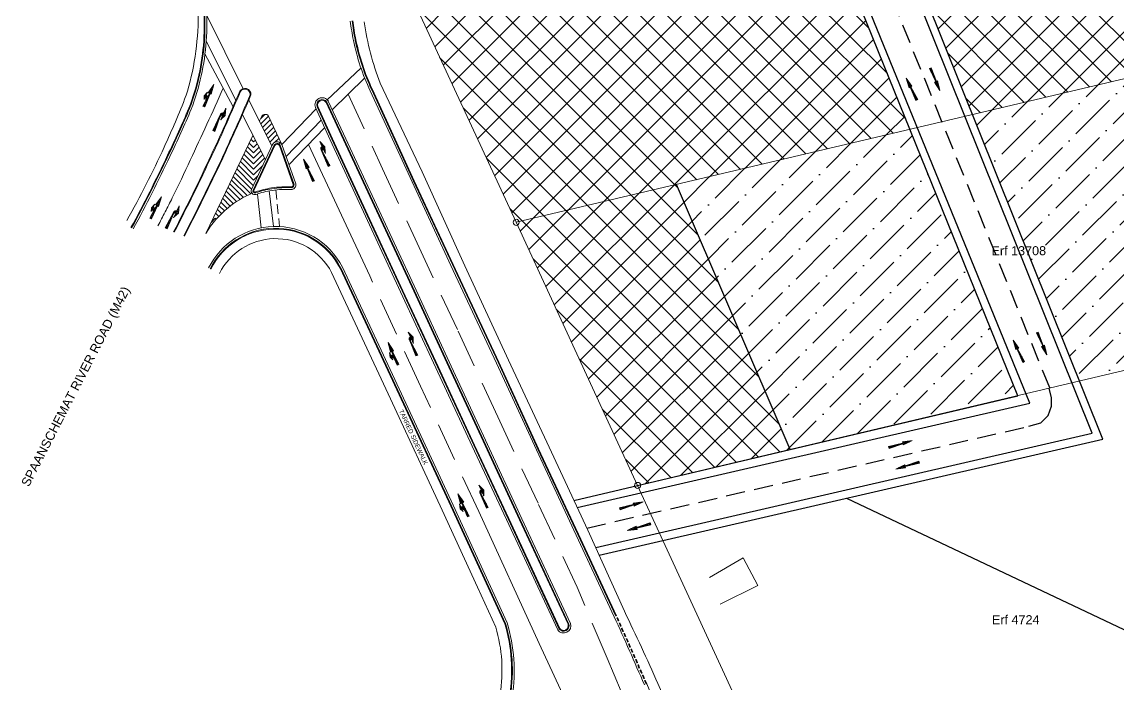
# Model space of a CAD drawing. Header units: metres. Extents: x -178 to 195, y -282 to 282.
# Drawn here: x -178.2 to 4.2, y -143.7 to -33.6 of the extents above; entities that cross this region are included whole.
import ezdxf
from ezdxf.enums import TextEntityAlignment as Align

# ---------------------------------------------------------------- set-up
doc = ezdxf.new("R2010")
doc.units = ezdxf.units.M
doc.linetypes.add('DASHED2', pattern=[9.525, 6.35, -3.175])
doc.linetypes.add('HIDDEN2', pattern=[4.7625, 3.175, -1.5875])
doc.layers.add('CADASTRAL', color=7, linetype='Continuous')
for name, color, linetype, lineweight in [('my_cadastral', 14, 'Continuous', 0), ('my_movement_network', 250, 'Continuous', 0), ('ROAD_PAINT', 12, 'Continuous', 0), ('ROADS', 5, 'Continuous', 0)]:
    doc.layers.add(name, color=color, linetype=linetype, lineweight=lineweight)
doc.styles.add('Arial', font='arial.ttf', dxfattribs={"height": 1.68})

msp = doc.modelspace()

# ---------------------------------------------------------------- hatches: boundary and pattern name
at = {"layer": 'my_cadastral', "linetype": 'HIDDEN2', "lineweight": -3}
h = msp.add_hatch(dxfattribs=at)
h.set_pattern_fill('ANSI37', color=0)
h.paths.add_polyline_path([(-44.67, -16.27), (-111.42, -32.45, -0.357638), (-111.7, -33.02), (-96.18, -66.44, -0.474946), (-95.48, -66.78), (-30.43, -51.42)])
h.paths.add_polyline_path([(96.31, 17.49, -0.226412), (96.04, 17.83), (-34.17, -13.72), (-20.02, -48.96), (75.03, -26.52, -0.628721), (75.73, -25.95)])
h.paths.add_polyline_path([(-69.29, -60.59), (-95.48, -66.78, -0.356504), (-95.76, -67.35), (-75.96, -110.2, -0.474443), (-75.26, -110.54), (-50.37, -104.67)])
h.paths.add_polyline_path([(-21.11, -32.81), (-11.25, -32.81), (-11.25, -30.49), (-21.11, -30.49)], flags=24)
h = msp.add_hatch(dxfattribs=at)
h.set_pattern_fill('ANSI36', color=0)
h.paths.add_polyline_path([(-30.43, -51.42), (-69.29, -60.59), (-50.37, -104.67), (-12.48, -95.73)])
h.paths.add_polyline_path([(75.3, -26.86, -0.227932), (75.03, -26.52), (-20.02, -48.96), (-2.2, -93.3), (49.12, -81.2, -0.628681), (49.82, -80.63)])
h.paths.add_polyline_path([(-17.24, -72.78), (-7.38, -72.78), (-7.38, -70.45), (-17.24, -70.45)], flags=25)
at = {"layer": 'ROAD_PAINT', "linetype": 'Continuous', "lineweight": 0}
h = msp.add_hatch(dxfattribs=at)
h.set_pattern_fill('LT124 RAILW', color=2, scale=0.5, style=0)
h.set_pattern_definition([(45, (0, 0), (1e-16, 0.9071424), [8.98026, -8.98026]), (135, (0, 0), (-1e-16, -0.9071424), [8.98026, -8.98026])])
edge = h.paths.add_edge_path(flags=0)
edge.add_line((-138.72, -50.03), (-136.66, -54.24))
edge.add_line((-136.66, -54.24), (-136.51, -53.93))
edge.add_arc((-135.75, -54.36), 0.875, 78.9467, 150.2962, ccw=False)
edge.add_arc((-135.75, -54.36), 0.875, 30.3163, 78.9467, ccw=False)
edge.add_line((-135, -53.92), (-137.24, -49.1))
edge.add_arc((-137.72, -49.64), 0.719, 48.2432, 143.5543)
edge.add_line((-138.3, -49.21), (-138.72, -50.03))
at = {"layer": 'ROAD_PAINT', "linetype": 'Continuous', "lineweight": 0, "ltscale": 0.1}
h = msp.add_hatch(dxfattribs=at)
h.set_pattern_fill('LT124 RAILW', color=2, scale=0.5, style=0)
h.set_pattern_definition([(45, (0, 0), (1e-16, 0.9071424), [8.98026, -8.98026]), (135, (0, 0), (-1e-16, -0.9071424), [8.98026, -8.98026])])
edge = h.paths.add_edge_path(flags=0)
edge.add_line((-147.61, -68.73), (-139.78, -52.44))
edge.add_line((-139.78, -52.44), (-137.71, -56.47))
edge.add_line((-137.71, -56.47), (-140.04, -61.43))
edge.add_arc((-139.45, -61.65), 0.635, 159.4481, 220.5164)
edge.add_arc((-133.59, -77.11), 16.33, 112.8242, 129.2858)
edge.add_arc((-133.59, -77.11), 16.33, 129.2858, 149.1213)

# ---------------------------------------------------------------- linework, layer by layer
at = {"layer": 'CADASTRAL', "color": 1, "linetype": 'Continuous', "lineweight": 0}
for p, q in [((75.51, -26.4), (-95.97, -66.89)), ((-95.97, -66.89), (-111.91, -32.56)), ((-75.75, -110.65), (-95.97, -66.89)), ((-75.75, -110.65), (49.6, -81.08)), ((-50.17, -166.19), (-75.75, -110.65))]:
    msp.add_line(p, q, dxfattribs=at)
for centre in [(-95.97, -66.89), (-75.75, -110.65)]:
    msp.add_circle(centre, 0.5, dxfattribs=at)
at = {"layer": 'my_cadastral', "color": 1, "lineweight": -3}
msp.add_line((-50.37, -104.67), (-69.29, -60.59), dxfattribs=at)
at = {"layer": 'my_cadastral', "color": 30, "lineweight": -3, "true_color": 0xf8991e}
msp.add_line((-40.98, -112.76), (20.72, -142.01), dxfattribs=at)
at = {"layer": 'my_movement_network', "color": 7, "lineweight": -3, "true_color": 0xffffff}
for p, q in [((-0.1, -101.98), (-49.5, 20.99)), ((1.67, -102.94), (-47.97, 20.63)), ((-12.48, -95.73), (-58.87, 18.8)), ((-10.49, -96.98), (-57.9, 19.21)), ((-86.35, -113.15), (-12.48, -95.73)), ((-85.81, -114.32), (-10.49, -96.98)), ((-82.73, -121), (-0.1, -101.98)), ((-82.17, -122.24), (1.67, -102.94))]:
    msp.add_line(p, q, dxfattribs=at)
at = {"layer": 'my_movement_network', "color": 7, "linetype": 'HIDDEN2', "lineweight": -3, "true_color": 0xffffff}
for p, q in [((-7.16, -94.42), (-52.91, 18.52)), ((-84.2, -117.75), (-10.65, -100.82))]:
    msp.add_line(p, q, dxfattribs=at)
at = {"layer": 'my_movement_network', "color": 0, "linetype": 'HIDDEN2', "lineweight": -3}
for p, q in [((-6.88, -96.08), (-7.26, -94.5)), ((-6.88, -97.48), (-6.88, -96.08)), ((-7.42, -99.01), (-6.88, -97.48)), ((-10.65, -100.82), (-8.64, -100.23)), ((-8.64, -100.23), (-7.42, -99.01))]:
    msp.add_line(p, q, dxfattribs=at)
at = {"layer": 'ROAD_PAINT', "color": 7, "linetype": 'Continuous', "lineweight": 0}
for p, q in [((-141.42, -44.66), (-147.51, -32.38)), ((-147.57, -36.76), (-142.61, -46.54)), ((-143.09, -47.65), (-147.77, -38.86)), ((-127.42, -46.51), (-121.82, -41.22)), ((-26.89, -41.19), (-27.19, -41.32)), ((-27.19, -41.32), (-26.14, -43.49)), ((-27.08, -41.27), (-27.14, -41.43)), ((-26.93, -41.21), (-27.07, -41.56)), ((-26.85, -41.3), (-27.01, -41.7)), ((-26.79, -41.45), (-26.94, -41.83)), ((-26.89, -41.19), (-26.03, -43.45)), ((-26.73, -41.6), (-26.88, -41.96)), ((-26.68, -41.75), (-26.81, -42.1)), ((-26.62, -41.9), (-26.75, -42.23)), ((-126.58, -48.17), (-121.19, -42.88)), ((-31.05, -42.89), (-30.58, -44.49)), ((-31.05, -42.89), (-30.09, -44.25)), ((-31.02, -42.96), (-31.01, -42.94)), ((-30.97, -43.15), (-30.94, -43.05)), ((-30.92, -43.33), (-30.86, -43.15)), ((-30.87, -43.51), (-30.78, -43.26)), ((-30.81, -43.69), (-30.7, -43.37)), ((-30.76, -43.87), (-30.63, -43.48)), ((-30.71, -44.05), (-30.55, -43.59)), ((-30.65, -44.23), (-30.47, -43.7)), ((-26.56, -42.06), (-26.68, -42.36)), ((-26.5, -42.21), (-26.62, -42.5)), ((-26.45, -42.36), (-26.55, -42.63)), ((-26.39, -42.51), (-26.49, -42.76)), ((-26.33, -42.66), (-26.42, -42.9)), ((-26.27, -42.81), (-26.36, -43.03)), ((-26.14, -43.49), (-26.34, -43.58)), ((-25.43, -44.98), (-26.34, -43.58)), ((-26.22, -42.97), (-26.29, -43.16)), ((-26.2, -43.52), (-26.27, -43.68)), ((-26.16, -43.12), (-26.23, -43.3)), ((-26.04, -43.42), (-26.19, -43.8)), ((-26.1, -43.27), (-26.16, -43.43)), ((-25.92, -43.4), (-26.12, -43.91)), ((-25.81, -43.44), (-26.05, -44.02)), ((-25.83, -43.36), (-26.03, -43.45)), ((-25.77, -43.62), (-25.97, -44.14)), ((-25.43, -44.98), (-25.83, -43.36)), ((-30.6, -44.41), (-30.39, -43.81)), ((-30.58, -44.49), (-30.38, -44.39)), ((-30.5, -44.45), (-30.32, -43.92)), ((-29.43, -46.61), (-30.38, -44.39)), ((-30.37, -44.42), (-30.24, -44.03)), ((-30.31, -44.57), (-30.25, -44.4)), ((-30.28, -44.34), (-30.09, -44.25)), ((-29.14, -46.47), (-30.28, -44.34)), ((-30.24, -44.71), (-30.18, -44.53)), ((-30.22, -44.31), (-30.16, -44.14)), ((-30.18, -44.86), (-30.11, -44.66)), ((-30.12, -45.01), (-30.04, -44.79)), ((-30.05, -45.16), (-29.97, -44.93)), ((-29.99, -45.31), (-29.9, -45.06)), ((-29.92, -45.46), (-29.83, -45.19)), ((-29.86, -45.61), (-29.76, -45.32)), ((-29.8, -45.76), (-29.69, -45.45)), ((-29.73, -45.91), (-29.62, -45.58)), ((-25.72, -43.8), (-25.9, -44.25)), ((-25.68, -43.99), (-25.83, -44.36)), ((-25.63, -44.17), (-25.76, -44.48)), ((-25.59, -44.35), (-25.68, -44.59)), ((-25.54, -44.53), (-25.61, -44.7)), ((-25.5, -44.72), (-25.54, -44.82)), ((-25.45, -44.9), (-25.46, -44.93)), ((-140.46, -46.51), (-136.66, -54.24)), ((-29.67, -46.06), (-29.55, -45.71)), ((-29.61, -46.21), (-29.48, -45.84)), ((-29.54, -46.36), (-29.41, -45.97)), ((-29.48, -46.51), (-29.34, -46.1)), ((-29.43, -46.61), (-29.14, -46.47)), ((-29.39, -46.59), (-29.27, -46.23)), ((-29.25, -46.52), (-29.2, -46.36)), ((-141.54, -49.01), (-137.71, -56.47)), ((-138.72, -50.03), (-138.3, -49.21)), ((-137.24, -49.1), (-135, -53.92)), ((-129.28, -48.01), (-135, -53.92)), ((-134.27, -55.96), (-128.43, -49.92)), ((-147.61, -68.73), (-139.78, -52.44)), ((-133.79, -57.31), (-127.86, -51.18)), ((-120.35, -75.79), (-130.52, -53.93)), ((-137.07, -61.67), (-136.39, -67.58)), ((-155, -62.65), (-155.99, -63.99)), ((-155.95, -64), (-155.37, -63.81)), ((-155.9, -63.87), (-155.33, -63.68)), ((-155.79, -63.72), (-155.29, -63.55)), ((-155.68, -63.57), (-155.25, -63.43)), ((-155.57, -63.42), (-155.21, -63.3)), ((-155, -62.65), (-155.5, -64.23)), ((-155.46, -63.27), (-155.17, -63.17)), ((-155.35, -63.11), (-155.13, -63.04)), ((-155.24, -62.96), (-155.09, -62.91)), ((-155.12, -62.81), (-155.05, -62.79)), ((-155.01, -62.66), (-155.01, -62.66)), ((-138.44, -67.82), (-139.05, -62.19)), ((-156.97, -66.18), (-156.44, -65.23)), ((-156.69, -64.46), (-156.73, -65.09)), ((-156.73, -65.09), (-156.53, -64.7)), ((-156.73, -65.06), (-156.71, -65.05)), ((-156.73, -65.75), (-156.37, -65.63)), ((-156.72, -64.94), (-156.64, -64.92)), ((-156.71, -64.71), (-156.18, -64.54)), ((-156.71, -64.83), (-156.57, -64.78)), ((-156.7, -64.59), (-156.27, -64.45)), ((-156.12, -63.89), (-156.69, -64.46)), ((-156.69, -64.47), (-156.36, -64.37)), ((-156.68, -66.32), (-155.69, -64.13)), ((-156.65, -65.61), (-156.31, -65.5)), ((-156.57, -65.47), (-156.25, -65.36)), ((-156.54, -64.31), (-156.29, -64.23)), ((-156.47, -64.8), (-156.53, -64.7)), ((-156.5, -64.75), (-156.12, -64.63)), ((-156.49, -65.33), (-156.19, -65.23)), ((-156.44, -64.9), (-156.47, -64.8)), ((-156.45, -64.85), (-155.94, -64.69)), ((-156.42, -65.01), (-156.44, -64.9)), ((-156.44, -65.23), (-156.42, -65.12)), ((-156.43, -65.19), (-156.13, -65.09)), ((-156.42, -64.96), (-156, -64.82)), ((-156.42, -65.12), (-156.42, -65.01)), ((-156.41, -65.07), (-156.07, -64.96)), ((-156.37, -64.38), (-156.12, -63.89)), ((-156.37, -64.14), (-156.22, -64.09)), ((-156.29, -64.43), (-156.37, -64.38)), ((-156.22, -64.5), (-156.29, -64.43)), ((-156.16, -64.57), (-156.22, -64.5)), ((-156.2, -63.97), (-156.15, -63.95)), ((-156.11, -64.66), (-156.16, -64.57)), ((-156.11, -64.66), (-155.79, -64.08)), ((-156.1, -64.62), (-155.88, -64.55)), ((-156.02, -64.48), (-155.82, -64.42)), ((-155.79, -64.08), (-155.99, -63.99)), ((-155.94, -64.34), (-155.76, -64.28)), ((-155.86, -64.2), (-155.7, -64.15)), ((-155.82, -64.07), (-155.41, -63.94)), ((-155.5, -64.23), (-155.69, -64.13)), ((-155.68, -64.14), (-155.45, -64.07)), ((-155.54, -64.21), (-155.49, -64.19)), ((-154.39, -67.81), (-152.96, -65.16)), ((-154.07, -67.96), (-153.02, -65.48)), ((-153.23, -65.65), (-153.06, -65.6)), ((-153.14, -65.5), (-153, -65.45)), ((-153.06, -65.35), (-152.15, -65.03)), ((-153, -65.45), (-153.02, -65.49)), ((-152.96, -65.4), (-153, -65.45)), ((-152.98, -65.2), (-152.13, -64.9)), ((-152.92, -65.1), (-152.96, -65.16)), ((-152.96, -66.04), (-152.62, -65.34)), ((-152.92, -65.37), (-152.96, -65.4)), ((-152.19, -65.38), (-152.96, -66.04)), ((-152.87, -65.05), (-152.92, -65.1)), ((-152.88, -65.34), (-152.92, -65.37)), ((-152.83, -65.32), (-152.88, -65.34)), ((-152.81, -65.01), (-152.87, -65.05)), ((-152.83, -65.02), (-152.65, -64.96)), ((-152.77, -65.31), (-152.83, -65.32)), ((-152.82, -65.76), (-152.49, -65.64)), ((-152.74, -64.98), (-152.81, -65.01)), ((-152.72, -65.31), (-152.77, -65.31)), ((-152.75, -65.61), (-152.24, -65.43)), ((-152.67, -64.96), (-152.74, -64.98)), ((-152.67, -65.32), (-152.72, -65.31)), ((-152.68, -65.46), (-152.17, -65.29)), ((-152.59, -64.96), (-152.67, -64.96)), ((-152.62, -65.34), (-152.67, -65.32)), ((-152.65, -65.33), (-152.16, -65.16)), ((-152.52, -64.97), (-152.59, -64.96)), ((-152.45, -65), (-152.52, -64.97)), ((-152.45, -65), (-152.05, -64.16)), ((-152.39, -64.87), (-152.12, -64.77)), ((-152.32, -64.72), (-152.1, -64.64)), ((-152.25, -64.57), (-152.09, -64.52)), ((-152.19, -65.38), (-152.05, -64.16)), ((-152.18, -64.42), (-152.07, -64.39)), ((-152.1, -64.27), (-152.06, -64.26)), ((-156.97, -66.17), (-156.55, -66.03)), ((-156.97, -66.18), (-156.68, -66.32)), ((-156.89, -66.03), (-156.49, -65.9)), ((-156.84, -66.24), (-156.61, -66.17)), ((-156.81, -65.89), (-156.43, -65.77)), ((-156.7, -66.31), (-156.67, -66.3)), ((-154.29, -67.63), (-153.87, -67.48)), ((-154.21, -67.48), (-153.81, -67.34)), ((-154.13, -67.32), (-153.75, -67.19)), ((-154.05, -67.17), (-153.68, -67.05)), ((-153.96, -67.02), (-153.62, -66.9)), ((-153.88, -66.87), (-153.56, -66.76)), ((-153.8, -66.72), (-153.5, -66.61)), ((-153.72, -66.56), (-153.44, -66.47)), ((-153.64, -66.41), (-153.37, -66.32)), ((-153.55, -66.26), (-153.31, -66.18)), ((-153.47, -66.11), (-153.25, -66.03)), ((-153.39, -65.96), (-153.19, -65.89)), ((-153.31, -65.8), (-153.13, -65.74)), ((-152.89, -65.91), (-152.73, -65.85)), ((-154.39, -67.81), (-154.07, -67.96)), ((-154.37, -67.78), (-153.93, -67.62)), ((-154.27, -67.87), (-153.99, -67.77)), ((-154.12, -67.94), (-154.05, -67.91)), ((-113.12, -86.01), (-113.94, -85.16)), ((-113.57, -85.97), (-113.94, -85.16)), ((-113.89, -85.27), (-113.88, -85.23)), ((-113.83, -85.42), (-113.79, -85.32)), ((-113.76, -85.56), (-113.7, -85.41)), ((-113.74, -86.48), (-113.44, -85.67)), ((-113.69, -85.7), (-113.62, -85.5)), ((-113.63, -85.85), (-113.53, -85.59)), ((-9.09, -85.15), (-9.39, -85.28)), ((-9.39, -85.28), (-8.33, -87.44)), ((-9.27, -85.23), (-9.34, -85.38)), ((-9.13, -85.16), (-9.27, -85.52)), ((-9.05, -85.25), (-9.21, -85.65)), ((-8.99, -85.4), (-9.14, -85.78)), ((-9.09, -85.15), (-8.23, -87.4)), ((-8.93, -85.55), (-9.08, -85.92)), ((-8.87, -85.7), (-9.01, -86.05)), ((-117.29, -86.89), (-116.38, -88.27)), ((-117.29, -86.89), (-116.88, -88.49)), ((-117.29, -86.9), (-117.29, -86.9)), ((-117.24, -87.08), (-117.21, -87.01)), ((-117.2, -87.27), (-117.14, -87.12)), ((-117.15, -87.45), (-117.07, -87.23)), ((-117.1, -87.63), (-116.99, -87.34)), ((-117.05, -87.81), (-116.92, -87.46)), ((-117.01, -87.99), (-116.84, -87.57)), ((-113.78, -86.27), (-113.72, -86.1)), ((-113.76, -86.17), (-113.78, -86.24)), ((-113.78, -86.24), (-113.78, -86.31)), ((-113.78, -86.31), (-113.77, -86.38)), ((-113.77, -86.38), (-113.75, -86.45)), ((-113.72, -86.11), (-113.76, -86.17)), ((-112.65, -89.12), (-113.75, -86.45)), ((-113.68, -86.05), (-113.72, -86.11)), ((-113.68, -86.64), (-113.36, -85.76)), ((-113.63, -86.01), (-113.68, -86.05)), ((-113.57, -85.97), (-113.63, -86.01)), ((-113.61, -86.79), (-113.56, -86.65)), ((-113.57, -86.5), (-113.58, -86.55)), ((-113.58, -86.55), (-113.57, -86.6)), ((-113.55, -86.45), (-113.57, -86.5)), ((-113.57, -86.6), (-113.56, -86.65)), ((-113.56, -86.65), (-113.54, -86.69)), ((-113.53, -86.4), (-113.55, -86.45)), ((-112.35, -88.98), (-113.55, -86.68)), ((-113.55, -86.94), (-113.49, -86.79)), ((-113.49, -86.36), (-113.53, -86.4)), ((-113.46, -86.33), (-113.49, -86.36)), ((-113.49, -87.1), (-113.42, -86.92)), ((-113.41, -86.3), (-113.46, -86.33)), ((-113.44, -86.32), (-113.27, -85.85)), ((-113.42, -87.25), (-113.35, -87.06)), ((-113.1, -86.98), (-113.41, -86.3)), ((-113.36, -86.42), (-113.18, -85.94)), ((-113.36, -87.4), (-113.28, -87.19)), ((-113.3, -87.56), (-113.21, -87.33)), ((-113.29, -86.56), (-113.12, -86.08)), ((-113.23, -87.71), (-113.14, -87.46)), ((-113.22, -86.7), (-113.11, -86.39)), ((-113.16, -86.85), (-113.1, -86.69)), ((-113.12, -86.01), (-113.1, -86.98)), ((-13.26, -86.48), (-12.79, -88.07)), ((-13.26, -86.48), (-12.3, -87.84)), ((-13.24, -86.55), (-13.23, -86.52)), ((-13.18, -86.73), (-13.15, -86.63)), ((-13.13, -86.91), (-13.07, -86.74)), ((-13.08, -87.09), (-12.99, -86.85)), ((-13.03, -87.27), (-12.92, -86.96)), ((-12.97, -87.46), (-12.84, -87.07)), ((-12.92, -87.64), (-12.76, -87.18)), ((-12.87, -87.82), (-12.68, -87.29)), ((-12.81, -88), (-12.61, -87.4)), ((-12.71, -88.03), (-12.53, -87.51)), ((-8.82, -85.86), (-8.95, -86.18)), ((-8.76, -86.01), (-8.88, -86.32)), ((-8.7, -86.16), (-8.82, -86.45)), ((-8.64, -86.31), (-8.75, -86.58)), ((-8.59, -86.46), (-8.69, -86.72)), ((-8.53, -86.62), (-8.62, -86.85)), ((-8.47, -86.77), (-8.56, -86.98)), ((-8.33, -87.44), (-8.53, -87.53)), ((-7.63, -88.93), (-8.53, -87.53)), ((-8.41, -86.92), (-8.49, -87.12)), ((-8.4, -87.47), (-8.46, -87.64)), ((-8.36, -87.07), (-8.43, -87.25)), ((-8.24, -87.37), (-8.39, -87.75)), ((-8.3, -87.22), (-8.36, -87.38)), ((-8.11, -87.35), (-8.32, -87.86)), ((-8.01, -87.39), (-8.25, -87.98)), ((-8.03, -87.31), (-8.23, -87.4)), ((-7.97, -87.57), (-8.17, -88.09)), ((-7.63, -88.93), (-8.03, -87.31)), ((-117.04, -88.54), (-116.95, -89.34)), ((-116.81, -89.04), (-117.04, -88.54)), ((-117.02, -88.65), (-117.01, -88.6)), ((-117, -88.89), (-116.95, -88.74)), ((-116.98, -89.13), (-116.88, -88.88)), ((-116.96, -88.17), (-116.77, -87.68)), ((-116.95, -89.34), (-116.49, -89.77)), ((-116.94, -89.35), (-116.82, -89.03)), ((-116.91, -88.36), (-116.7, -87.79)), ((-116.68, -88.41), (-116.88, -88.49)), ((-116.86, -89.43), (-116.69, -89)), ((-116.84, -88.48), (-116.62, -87.9)), ((-116.72, -89.01), (-116.81, -89.04)), ((-116.77, -89.51), (-116.57, -89)), ((-116.63, -89), (-116.72, -89.01)), ((-116.7, -88.42), (-116.55, -88.02)), ((-116.44, -89.02), (-116.68, -88.41)), ((-116.49, -89.77), (-116.67, -89.37)), ((-116.56, -89.38), (-116.67, -89.37)), ((-116.63, -88.53), (-116.57, -88.38)), ((-116.53, -89), (-116.63, -89)), ((-116.6, -89.37), (-116.46, -89.01)), ((-116.38, -88.27), (-116.58, -88.36)), ((-115.5, -90.51), (-116.58, -88.36)), ((-116.57, -88.68), (-116.5, -88.51)), ((-116.56, -88.35), (-116.48, -88.13)), ((-116.45, -89.42), (-116.56, -89.38)), ((-116.44, -89.02), (-116.53, -89)), ((-116.51, -88.83), (-116.44, -88.64)), ((-116.5, -89.4), (-116.31, -88.9)), ((-116.45, -88.98), (-116.37, -88.77)), ((-116.42, -88.29), (-116.4, -88.24)), ((-116.4, -89.45), (-116.24, -89.04)), ((-116.3, -89.51), (-116.17, -89.17)), ((-116.22, -89.6), (-116.11, -89.3)), ((-113.17, -87.86), (-113.07, -87.59)), ((-113.11, -88.02), (-113, -87.73)), ((-113.04, -88.17), (-112.93, -87.86)), ((-112.98, -88.32), (-112.86, -88)), ((-112.92, -88.48), (-112.79, -88.13)), ((-112.86, -88.63), (-112.72, -88.26)), ((-112.79, -88.78), (-112.65, -88.4)), ((-112.73, -88.93), (-112.58, -88.53)), ((-112.67, -89.09), (-112.51, -88.67)), ((-112.65, -89.12), (-112.35, -88.98)), ((-112.54, -89.06), (-112.44, -88.8)), ((-112.4, -89), (-112.37, -88.93)), ((-12.79, -88.07), (-12.6, -87.98)), ((-11.65, -90.19), (-12.6, -87.98)), ((-12.58, -88), (-12.45, -87.62)), ((-12.52, -88.15), (-12.46, -87.99)), ((-12.5, -87.93), (-12.3, -87.84)), ((-11.35, -90.05), (-12.5, -87.93)), ((-12.46, -88.3), (-12.39, -88.12)), ((-12.43, -87.9), (-12.37, -87.73)), ((-12.39, -88.45), (-12.32, -88.25)), ((-12.33, -88.6), (-12.25, -88.38)), ((-12.27, -88.75), (-12.18, -88.51)), ((-12.2, -88.9), (-12.11, -88.64)), ((-12.14, -89.05), (-12.04, -88.77)), ((-12.07, -89.2), (-11.97, -88.9)), ((-12.01, -89.35), (-11.9, -89.03)), ((-11.95, -89.5), (-11.83, -89.16)), ((-11.88, -89.64), (-11.76, -89.29)), ((-7.92, -87.75), (-8.1, -88.2)), ((-7.88, -87.94), (-8.03, -88.32)), ((-7.83, -88.12), (-7.95, -88.43)), ((-7.79, -88.3), (-7.88, -88.54)), ((-7.74, -88.49), (-7.81, -88.65)), ((-7.7, -88.67), (-7.73, -88.77)), ((-7.65, -88.85), (-7.66, -88.88)), ((-116.68, -89.59), (-116.63, -89.45)), ((-116.6, -89.67), (-116.57, -89.59)), ((-116.51, -89.75), (-116.51, -89.73)), ((-116.36, -89.47), (-116.45, -89.42)), ((-116.27, -89.54), (-116.36, -89.47)), ((-116.2, -89.63), (-116.27, -89.54)), ((-115.8, -90.64), (-116.2, -89.63)), ((-116.16, -89.73), (-116.04, -89.43)), ((-116.1, -89.88), (-115.98, -89.56)), ((-116.04, -90.04), (-115.91, -89.7)), ((-115.98, -90.19), (-115.84, -89.83)), ((-115.92, -90.34), (-115.78, -89.96)), ((-115.86, -90.49), (-115.71, -90.09)), ((-115.8, -90.64), (-115.64, -90.22)), ((-115.8, -90.64), (-115.5, -90.51)), ((-115.66, -90.58), (-115.58, -90.36)), ((-115.52, -90.52), (-115.51, -90.49)), ((-11.82, -89.79), (-11.69, -89.43)), ((-11.76, -89.94), (-11.62, -89.56)), ((-11.69, -90.09), (-11.55, -89.69)), ((-11.65, -90.19), (-11.35, -90.05)), ((-11.6, -90.17), (-11.48, -89.82)), ((-11.46, -90.11), (-11.41, -89.95)), ((-33.97, -104.19), (-31.63, -103.62)), ((-33.88, -104.5), (-31.6, -103.72)), ((-33.08, -103.97), (-32.79, -104.13)), ((-32.92, -103.93), (-32.65, -104.08)), ((-32.76, -103.89), (-32.51, -104.03)), ((-32.6, -103.85), (-32.37, -103.98)), ((-32.45, -103.82), (-32.23, -103.94)), ((-32.29, -103.78), (-32.09, -103.89)), ((-32.13, -103.74), (-31.95, -103.84)), ((-31.97, -103.7), (-31.81, -103.79)), ((-31.82, -103.66), (-31.67, -103.74)), ((-30.04, -103.21), (-31.69, -103.41)), ((-31.69, -103.41), (-31.63, -103.62)), ((-31.67, -103.49), (-31.18, -103.76)), ((-31.66, -103.62), (-31.3, -103.82)), ((-31.62, -103.4), (-31.06, -103.7)), ((-31.6, -103.72), (-31.54, -103.93)), ((-31.58, -103.79), (-31.42, -103.87)), ((-30.04, -103.21), (-31.54, -103.93)), ((-31.43, -103.37), (-30.94, -103.64)), ((-31.24, -103.35), (-30.82, -103.58)), ((-31.05, -103.33), (-30.7, -103.52)), ((-30.87, -103.31), (-30.58, -103.46)), ((-30.68, -103.28), (-30.46, -103.41)), ((-30.49, -103.26), (-30.33, -103.35)), ((-30.31, -103.24), (-30.21, -103.29)), ((-30.12, -103.21), (-30.09, -103.23)), ((-33.97, -104.19), (-33.88, -104.5)), ((-33.96, -104.24), (-33.63, -104.42)), ((-33.92, -104.38), (-33.77, -104.47)), ((-33.87, -104.16), (-33.49, -104.37)), ((-33.71, -104.12), (-33.35, -104.32)), ((-33.55, -104.09), (-33.21, -104.27)), ((-33.39, -104.05), (-33.07, -104.22)), ((-33.24, -104.01), (-32.93, -104.18)), ((-32.79, -107.93), (-31.29, -107.21)), ((-31.78, -107.81), (-32.13, -107.61)), ((-31.59, -107.79), (-32.01, -107.56)), ((-31.4, -107.76), (-31.89, -107.5)), ((-31.22, -107.74), (-31.77, -107.44)), ((-31.16, -107.65), (-31.65, -107.38)), ((-31.17, -107.52), (-31.53, -107.32)), ((-31.25, -107.35), (-31.41, -107.26)), ((-31.23, -107.42), (-31.29, -107.21)), ((-28.95, -106.63), (-31.23, -107.42)), ((-28.86, -106.95), (-31.2, -107.52)), ((-31.14, -107.73), (-31.2, -107.52)), ((-31.01, -107.48), (-31.16, -107.39)), ((-30.86, -107.44), (-31.02, -107.35)), ((-30.7, -107.4), (-30.88, -107.3)), ((-30.54, -107.36), (-30.74, -107.25)), ((-30.38, -107.32), (-30.6, -107.2)), ((-30.23, -107.28), (-30.46, -107.15)), ((-30.07, -107.24), (-30.32, -107.11)), ((-29.91, -107.21), (-30.18, -107.06)), ((-29.75, -107.17), (-30.04, -107.01)), ((-29.6, -107.13), (-29.9, -106.96)), ((-29.44, -107.09), (-29.76, -106.91)), ((-29.28, -107.05), (-29.62, -106.86)), ((-29.12, -107.01), (-29.48, -106.82)), ((-28.96, -106.97), (-29.34, -106.77)), ((-28.87, -106.9), (-29.2, -106.72)), ((-28.91, -106.75), (-29.06, -106.67)), ((-28.86, -106.95), (-28.95, -106.63)), ((-32.79, -107.93), (-31.14, -107.73)), ((-32.71, -107.92), (-32.74, -107.91)), ((-32.52, -107.9), (-32.62, -107.85)), ((-32.34, -107.88), (-32.5, -107.79)), ((-32.15, -107.85), (-32.37, -107.73)), ((-31.96, -107.83), (-32.25, -107.67)), ((-101.38, -111.45), (-102.19, -110.63)), ((-101.82, -111.41), (-102.19, -110.63)), ((-102.14, -110.74), (-102.12, -110.7)), ((-102.07, -110.88), (-102.04, -110.78)), ((-102.01, -111.02), (-101.95, -110.87)), ((-101.98, -111.91), (-101.7, -111.13)), ((-101.94, -111.15), (-101.87, -110.96)), ((-101.92, -112.06), (-101.62, -111.21)), ((-101.87, -111.29), (-101.78, -111.04)), ((-101.69, -111.75), (-101.53, -111.3)), ((-105.66, -112.06), (-104.71, -113.47)), ((-105.66, -112.06), (-105.22, -113.7)), ((-105.65, -112.07), (-105.65, -112.07)), ((-105.6, -112.26), (-105.57, -112.18)), ((-105.55, -112.44), (-105.5, -112.3)), ((-105.5, -112.63), (-105.42, -112.41)), ((-105.45, -112.82), (-105.34, -112.52)), ((-105.41, -113), (-105.27, -112.64)), ((-105.36, -113.19), (-105.19, -112.75)), ((-105.31, -113.37), (-105.12, -112.87)), ((-105.26, -113.56), (-105.04, -112.98)), ((-105.19, -113.69), (-104.96, -113.09)), ((-102.02, -111.7), (-101.96, -111.54)), ((-102, -111.61), (-102.02, -111.67)), ((-102.02, -111.67), (-102.02, -111.74)), ((-102.02, -111.74), (-102.02, -111.81)), ((-102.02, -111.81), (-102, -111.87)), ((-101.97, -111.55), (-102, -111.61)), ((-100.92, -114.44), (-102, -111.87)), ((-101.93, -111.49), (-101.97, -111.55)), ((-101.88, -111.45), (-101.93, -111.49)), ((-101.82, -111.41), (-101.88, -111.45)), ((-101.86, -112.2), (-101.81, -112.07)), ((-101.8, -111.87), (-101.82, -111.92)), ((-101.82, -111.92), (-101.82, -111.97)), ((-101.82, -111.97), (-101.82, -112.02)), ((-101.82, -112.02), (-101.81, -112.07)), ((-101.81, -112.07), (-101.79, -112.11)), ((-101.78, -111.83), (-101.8, -111.87)), ((-100.63, -114.31), (-101.8, -112.1)), ((-101.8, -112.35), (-101.74, -112.2)), ((-101.75, -111.79), (-101.78, -111.83)), ((-101.71, -111.76), (-101.75, -111.79)), ((-101.73, -112.5), (-101.67, -112.33)), ((-101.67, -111.73), (-101.71, -111.76)), ((-101.36, -112.39), (-101.67, -111.73)), ((-101.67, -112.65), (-101.61, -112.46)), ((-101.61, -111.84), (-101.45, -111.38)), ((-101.61, -112.79), (-101.54, -112.59)), ((-101.55, -111.98), (-101.38, -111.52)), ((-101.55, -112.94), (-101.47, -112.72)), ((-101.49, -113.09), (-101.4, -112.85)), ((-101.48, -112.12), (-101.37, -111.81)), ((-101.42, -112.26), (-101.36, -112.11)), ((-101.42, -113.24), (-101.33, -112.98)), ((-101.38, -111.45), (-101.36, -112.39)), ((-101.36, -113.38), (-101.26, -113.11)), ((-105.38, -113.75), (-105.29, -114.57)), ((-105.15, -114.26), (-105.38, -113.75)), ((-105.37, -113.86), (-105.35, -113.81)), ((-105.34, -114.1), (-105.29, -113.96)), ((-105.32, -114.35), (-105.22, -114.1)), ((-105.29, -114.57), (-104.81, -115)), ((-105.28, -114.58), (-105.16, -114.24)), ((-105.02, -113.61), (-105.22, -113.7)), ((-105.19, -114.66), (-105.03, -114.22)), ((-105.06, -114.23), (-105.15, -114.26)), ((-105.1, -114.74), (-104.91, -114.21)), ((-104.96, -114.21), (-105.06, -114.23)), ((-105.04, -113.62), (-104.89, -113.21)), ((-104.77, -114.23), (-105.02, -113.61)), ((-105.02, -114.82), (-104.96, -114.68)), ((-104.81, -115), (-105, -114.59)), ((-104.89, -114.61), (-105, -114.59)), ((-104.97, -113.73), (-104.91, -113.58)), ((-104.86, -114.21), (-104.96, -114.21)), ((-104.93, -114.6), (-104.79, -114.23)), ((-104.93, -114.9), (-104.9, -114.82)), ((-104.71, -113.47), (-104.91, -113.56)), ((-103.8, -115.75), (-104.91, -113.56)), ((-104.9, -113.55), (-104.81, -113.32)), ((-104.9, -113.89), (-104.84, -113.71)), ((-104.78, -114.64), (-104.89, -114.61)), ((-104.77, -114.23), (-104.86, -114.21)), ((-104.84, -114.04), (-104.77, -113.85)), ((-104.82, -114.63), (-104.63, -114.12)), ((-104.78, -114.2), (-104.7, -113.98)), ((-104.68, -114.7), (-104.78, -114.64)), ((-104.75, -113.49), (-104.73, -113.44)), ((-104.72, -114.67), (-104.56, -114.25)), ((-104.59, -114.77), (-104.68, -114.7)), ((-104.63, -114.74), (-104.49, -114.39)), ((-104.52, -114.85), (-104.59, -114.77)), ((-104.54, -114.82), (-104.43, -114.52)), ((-104.1, -115.89), (-104.52, -114.85)), ((-104.47, -114.97), (-104.36, -114.66)), ((-104.41, -115.12), (-104.29, -114.79)), ((-104.35, -115.27), (-104.22, -114.93)), ((-101.3, -113.53), (-101.19, -113.23)), ((-101.24, -113.68), (-101.13, -113.36)), ((-101.18, -113.83), (-101.06, -113.49)), ((-101.11, -113.97), (-100.99, -113.62)), ((-101.05, -114.12), (-100.92, -113.75)), ((-100.99, -114.27), (-100.85, -113.88)), ((-100.93, -114.42), (-100.78, -114.01)), ((-100.92, -114.44), (-100.63, -114.31)), ((-100.81, -114.39), (-100.72, -114.14)), ((-100.67, -114.33), (-100.65, -114.27)), ((-78.77, -114.38), (-76.43, -113.81)), ((-78.77, -114.38), (-78.68, -114.7)), ((-78.76, -114.43), (-78.43, -114.61)), ((-78.71, -114.58), (-78.57, -114.66)), ((-78.68, -114.7), (-76.4, -113.91)), ((-78.66, -114.35), (-78.29, -114.56)), ((-78.51, -114.32), (-78.15, -114.51)), ((-78.35, -114.28), (-78.01, -114.46)), ((-78.19, -114.24), (-77.87, -114.42)), ((-78.03, -114.2), (-77.73, -114.37)), ((-77.88, -114.16), (-77.58, -114.32)), ((-77.72, -114.12), (-77.44, -114.27)), ((-77.56, -114.08), (-77.3, -114.22)), ((-77.4, -114.05), (-77.16, -114.18)), ((-77.24, -114.01), (-77.02, -114.13)), ((-77.09, -113.97), (-76.88, -114.08)), ((-76.93, -113.93), (-76.74, -114.03)), ((-76.77, -113.89), (-76.6, -113.98)), ((-76.61, -113.85), (-76.46, -113.93)), ((-74.84, -113.4), (-76.49, -113.6)), ((-76.49, -113.6), (-76.43, -113.81)), ((-76.47, -113.68), (-75.98, -113.95)), ((-76.46, -113.81), (-76.1, -114.01)), ((-76.41, -113.59), (-75.86, -113.89)), ((-76.4, -113.91), (-76.34, -114.12)), ((-76.38, -113.98), (-76.22, -114.07)), ((-74.84, -113.4), (-76.34, -114.12)), ((-76.23, -113.57), (-75.74, -113.83)), ((-76.04, -113.54), (-75.62, -113.77)), ((-75.85, -113.52), (-75.5, -113.71)), ((-75.67, -113.5), (-75.37, -113.66)), ((-75.48, -113.47), (-75.25, -113.6)), ((-75.29, -113.45), (-75.13, -113.54)), ((-75.1, -113.43), (-75.01, -113.48)), ((-74.92, -113.41), (-74.89, -113.42)), ((-104.84, -114.98), (-104.83, -114.96)), ((-104.29, -115.43), (-104.15, -115.06)), ((-104.23, -115.58), (-104.08, -115.19)), ((-104.17, -115.73), (-104.01, -115.33)), ((-104.1, -115.89), (-103.95, -115.46)), ((-104.1, -115.89), (-103.8, -115.75)), ((-103.96, -115.83), (-103.88, -115.6)), ((-103.82, -115.76), (-103.81, -115.73)), ((-92.17, -136.96), (-102.21, -114.99)), ((-77.5, -118.17), (-76.01, -117.45)), ((-77.5, -118.17), (-75.85, -117.97)), ((-77.43, -118.16), (-77.45, -118.15)), ((-77.24, -118.14), (-77.33, -118.09)), ((-77.05, -118.12), (-77.21, -118.03)), ((-76.87, -118.09), (-77.09, -117.97)), ((-76.68, -118.07), (-76.97, -117.91)), ((-76.49, -118.05), (-76.85, -117.85)), ((-76.3, -118.03), (-76.73, -117.8)), ((-76.12, -118), (-76.61, -117.74)), ((-75.93, -117.98), (-76.49, -117.68)), ((-75.88, -117.89), (-76.36, -117.62)), ((-75.89, -117.75), (-76.24, -117.56)), ((-75.96, -117.59), (-76.12, -117.5)), ((-75.94, -117.66), (-76.01, -117.45)), ((-73.67, -116.87), (-75.94, -117.66)), ((-73.57, -117.19), (-75.91, -117.76)), ((-75.85, -117.97), (-75.91, -117.76)), ((-75.73, -117.72), (-75.88, -117.63)), ((-75.57, -117.68), (-75.74, -117.59)), ((-75.42, -117.64), (-75.6, -117.54)), ((-75.26, -117.6), (-75.46, -117.49)), ((-75.1, -117.56), (-75.32, -117.44)), ((-74.94, -117.52), (-75.18, -117.39)), ((-74.78, -117.48), (-75.04, -117.35)), ((-74.63, -117.45), (-74.9, -117.3)), ((-74.47, -117.41), (-74.76, -117.25)), ((-74.31, -117.37), (-74.62, -117.2)), ((-74.15, -117.33), (-74.48, -117.15)), ((-74, -117.29), (-74.34, -117.1)), ((-73.84, -117.25), (-74.2, -117.06)), ((-73.68, -117.21), (-74.06, -117.01)), ((-73.59, -117.14), (-73.92, -116.96)), ((-73.63, -116.99), (-73.78, -116.91)), ((-73.57, -117.19), (-73.67, -116.87)), ((-81.94, -158.73), (-92.17, -136.96)), ((-74.23, -154.96), (-80.83, -139.41))]:
    msp.add_line(p, q, dxfattribs=at)
at = {"layer": 'ROAD_PAINT', "color": 2, "linetype": 'Continuous', "lineweight": 0}
for p, q in [((-147.37, -45.24), (-147.91, -45.83)), ((-147.81, -47.69), (-146.93, -45.46)), ((-147.76, -45.67), (-147.52, -45.58)), ((-147.6, -45.49), (-147.46, -45.44)), ((-147.59, -45.74), (-147.37, -45.24)), ((-147.44, -45.32), (-147.39, -45.3)), ((-147.32, -46), (-147.03, -45.41)), ((-146.31, -43.94), (-147.22, -45.32)), ((-147.03, -45.41), (-147.22, -45.32)), ((-147.19, -45.34), (-146.61, -45.12)), ((-147.16, -45.68), (-146.99, -45.61)), ((-147.15, -45.2), (-146.58, -44.99)), ((-147.09, -45.53), (-146.93, -45.47)), ((-147.05, -45.4), (-146.65, -45.25)), ((-147.04, -45.05), (-146.55, -44.86)), ((-146.94, -44.89), (-146.51, -44.73)), ((-146.73, -45.55), (-146.93, -45.46)), ((-146.91, -45.47), (-146.68, -45.38)), ((-146.83, -44.74), (-146.48, -44.6)), ((-146.77, -45.53), (-146.72, -45.51)), ((-146.31, -43.94), (-146.73, -45.55)), ((-146.73, -44.58), (-146.44, -44.47)), ((-146.63, -44.42), (-146.41, -44.34)), ((-146.52, -44.27), (-146.38, -44.21)), ((-146.42, -44.11), (-146.34, -44.08)), ((-146.31, -43.95), (-146.31, -43.95)), ((-148.11, -47.56), (-147.62, -46.58)), ((-148.11, -47.55), (-147.69, -47.4)), ((-148.03, -47.41), (-147.64, -47.26)), ((-147.96, -47.27), (-147.58, -47.12)), ((-147.91, -45.84), (-147.58, -45.72)), ((-147.91, -45.96), (-147.48, -45.8)), ((-147.91, -45.83), (-147.91, -46.46)), ((-147.91, -46.08), (-147.4, -45.88)), ((-147.91, -46.46), (-147.74, -46.06)), ((-147.91, -46.2), (-147.77, -46.14)), ((-147.91, -46.31), (-147.83, -46.28)), ((-147.91, -46.43), (-147.9, -46.42)), ((-147.89, -47.12), (-147.53, -46.98)), ((-147.81, -46.98), (-147.48, -46.85)), ((-147.67, -46.16), (-147.74, -46.06)), ((-147.74, -46.83), (-147.42, -46.71)), ((-147.7, -46.12), (-147.33, -45.98)), ((-147.63, -46.26), (-147.67, -46.16)), ((-147.67, -46.69), (-147.37, -46.57)), ((-147.65, -46.21), (-147.15, -46.02)), ((-147.61, -46.36), (-147.63, -46.26)), ((-147.62, -46.58), (-147.6, -46.47)), ((-147.61, -46.32), (-147.2, -46.16)), ((-147.6, -46.47), (-147.61, -46.36)), ((-147.61, -46.55), (-147.31, -46.44)), ((-147.6, -46.43), (-147.26, -46.3)), ((-147.51, -45.78), (-147.59, -45.74)), ((-147.43, -45.84), (-147.51, -45.78)), ((-147.37, -45.92), (-147.43, -45.84)), ((-147.32, -46), (-147.37, -45.92)), ((-147.3, -45.97), (-147.1, -45.89)), ((-147.23, -45.82), (-147.04, -45.75)), ((-148.11, -47.56), (-147.81, -47.69)), ((-147.97, -47.62), (-147.75, -47.53)), ((-147.83, -47.68), (-147.8, -47.67)), ((-146.47, -51.64), (-145.18, -48.92)), ((-146.15, -51.77), (-145.22, -49.25)), ((-145.34, -49.27), (-145.2, -49.21)), ((-145.27, -49.12), (-144.37, -48.75)), ((-145.2, -49.21), (-145.22, -49.26)), ((-145.17, -49.17), (-145.2, -49.21)), ((-145.19, -48.96), (-144.36, -48.62)), ((-145.14, -48.86), (-145.18, -48.92)), ((-145.13, -49.13), (-145.17, -49.17)), ((-145.09, -48.81), (-145.14, -48.86)), ((-145.13, -49.81), (-144.83, -49.09)), ((-145.08, -49.1), (-145.13, -49.13)), ((-144.39, -49.11), (-145.13, -49.81)), ((-145.03, -48.76), (-145.09, -48.81)), ((-145.03, -49.08), (-145.08, -49.1)), ((-145.06, -48.78), (-144.88, -48.71)), ((-144.96, -48.73), (-145.03, -48.76)), ((-144.98, -49.07), (-145.03, -49.08)), ((-144.93, -49.06), (-144.98, -49.07)), ((-144.89, -48.71), (-144.96, -48.73)), ((-144.94, -49.36), (-144.45, -49.16)), ((-144.88, -49.07), (-144.93, -49.06)), ((-144.82, -48.7), (-144.89, -48.71)), ((-144.88, -49.21), (-144.39, -49.01)), ((-144.83, -49.09), (-144.88, -49.07)), ((-144.86, -49.08), (-144.38, -48.88)), ((-144.75, -48.71), (-144.82, -48.7)), ((-144.68, -48.73), (-144.75, -48.71)), ((-144.68, -48.73), (-144.31, -47.88)), ((-144.62, -48.6), (-144.35, -48.49)), ((-144.56, -48.45), (-144.35, -48.36)), ((-144.49, -48.3), (-144.34, -48.23)), ((-144.43, -48.15), (-144.33, -48.11)), ((-144.39, -49.11), (-144.31, -47.88)), ((-144.37, -47.99), (-144.32, -47.98)), ((-146.23, -51.14), (-145.86, -50.99)), ((-146.16, -50.99), (-145.8, -50.84)), ((-146.08, -50.83), (-145.75, -50.69)), ((-146.01, -50.67), (-145.69, -50.55)), ((-145.94, -50.52), (-145.64, -50.4)), ((-145.86, -50.36), (-145.59, -50.25)), ((-145.79, -50.21), (-145.53, -50.1)), ((-145.71, -50.05), (-145.48, -49.95)), ((-145.64, -49.9), (-145.42, -49.81)), ((-145.56, -49.74), (-145.37, -49.66)), ((-145.49, -49.58), (-145.31, -49.51)), ((-145.42, -49.43), (-145.26, -49.36)), ((-145.07, -49.66), (-144.91, -49.6)), ((-145, -49.51), (-144.68, -49.38)), ((-146.47, -51.64), (-146.15, -51.77)), ((-146.46, -51.61), (-146.02, -51.43)), ((-146.38, -51.45), (-145.97, -51.28)), ((-146.35, -51.69), (-146.08, -51.58)), ((-146.31, -51.3), (-145.91, -51.14)), ((-146.2, -51.75), (-146.13, -51.73)), ((-127.8, -54.34), (-128.67, -53.47)), ((-128.27, -54.31), (-128.67, -53.47)), ((-128.61, -53.59), (-128.6, -53.54)), ((-128.54, -53.74), (-128.51, -53.63)), ((-128.48, -54.59), (-128.49, -54.67)), ((-128.49, -54.67), (-128.48, -54.74)), ((-128.48, -54.62), (-128.42, -54.44)), ((-128.46, -54.52), (-128.48, -54.59)), ((-128.47, -53.88), (-128.42, -53.73)), ((-128.43, -54.46), (-128.46, -54.52)), ((-128.44, -54.85), (-128.14, -54)), ((-128.38, -54.4), (-128.43, -54.46)), ((-128.4, -54.03), (-128.32, -53.82)), ((-128.33, -54.35), (-128.38, -54.4)), ((-128.37, -55.01), (-128.05, -54.09)), ((-128.33, -54.18), (-128.23, -53.91)), ((-128.27, -54.31), (-128.33, -54.35)), ((-128.19, -54.72), (-128.22, -54.76)), ((-128.15, -54.68), (-128.19, -54.72)), ((-128.1, -54.66), (-128.15, -54.68)), ((-128.13, -54.67), (-127.96, -54.18)), ((-127.76, -55.36), (-128.1, -54.66)), ((-128.04, -54.77), (-127.87, -54.27)), ((-127.97, -54.92), (-127.8, -54.42)), ((-127.8, -54.34), (-127.76, -55.36)), ((-131.36, -56.4), (-130.93, -57.99)), ((-131.36, -56.4), (-130.44, -57.77)), ((-131.34, -56.48), (-131.33, -56.45)), ((-128.48, -54.74), (-128.45, -54.81)), ((-127.27, -57.58), (-128.45, -54.81)), ((-128.3, -55.17), (-128.25, -55.02)), ((-128.26, -54.86), (-128.27, -54.91)), ((-128.27, -54.91), (-128.26, -54.96)), ((-128.24, -54.81), (-128.26, -54.86)), ((-128.26, -54.96), (-128.25, -55.01)), ((-128.25, -55.01), (-128.23, -55.06)), ((-128.22, -54.76), (-128.24, -54.81)), ((-126.96, -57.43), (-128.24, -55.05)), ((-128.23, -55.32), (-128.18, -55.16)), ((-128.17, -55.48), (-128.1, -55.3)), ((-128.1, -55.64), (-128.03, -55.44)), ((-128.03, -55.8), (-127.95, -55.58)), ((-127.96, -55.96), (-127.88, -55.72)), ((-127.9, -55.07), (-127.78, -54.74)), ((-127.9, -56.12), (-127.8, -55.86)), ((-127.83, -55.22), (-127.77, -55.06)), ((-127.83, -56.28), (-127.73, -55.99)), ((-127.76, -56.43), (-127.66, -56.13)), ((-127.69, -56.59), (-127.58, -56.27)), ((-127.63, -56.75), (-127.51, -56.41)), ((-127.56, -56.91), (-127.43, -56.55)), ((-131.29, -56.66), (-131.25, -56.56)), ((-131.24, -56.84), (-131.18, -56.67)), ((-131.19, -57.02), (-131.1, -56.78)), ((-131.15, -57.2), (-131.03, -56.89)), ((-131.1, -57.38), (-130.96, -57)), ((-131.05, -57.56), (-130.88, -57.11)), ((-131, -57.74), (-130.81, -57.22)), ((-130.95, -57.92), (-130.73, -57.33)), ((-130.93, -57.99), (-130.74, -57.9)), ((-130.85, -57.95), (-130.66, -57.44)), ((-129.85, -60.11), (-130.74, -57.9)), ((-130.73, -57.93), (-130.59, -57.55)), ((-130.67, -58.07), (-130.61, -57.92)), ((-130.64, -57.86), (-130.44, -57.77)), ((-129.55, -59.98), (-130.64, -57.86)), ((-130.61, -58.22), (-130.54, -58.05)), ((-130.57, -57.83), (-130.51, -57.66)), ((-130.55, -58.37), (-130.47, -58.18)), ((-130.49, -58.52), (-130.41, -58.31)), ((-127.49, -57.07), (-127.36, -56.69)), ((-127.42, -57.23), (-127.28, -56.83)), ((-127.35, -57.39), (-127.21, -56.97)), ((-127.29, -57.55), (-127.13, -57.1)), ((-127.27, -57.58), (-126.96, -57.43)), ((-127.15, -57.52), (-127.06, -57.24)), ((-127.01, -57.45), (-126.98, -57.38)), ((-130.43, -58.67), (-130.34, -58.44)), ((-130.37, -58.82), (-130.27, -58.57)), ((-130.31, -58.97), (-130.21, -58.7)), ((-130.25, -59.12), (-130.14, -58.83)), ((-130.19, -59.26), (-130.07, -58.96)), ((-130.13, -59.41), (-130.01, -59.09)), ((-130.07, -59.56), (-129.94, -59.22)), ((-130.01, -59.71), (-129.87, -59.35)), ((-129.95, -59.86), (-129.81, -59.48)), ((-129.89, -60.01), (-129.74, -59.61)), ((-129.85, -60.11), (-129.55, -59.98)), ((-129.81, -60.09), (-129.67, -59.74)), ((-129.67, -60.03), (-129.61, -59.87))]:
    msp.add_line(p, q, dxfattribs=at)
at = {"layer": 'ROAD_PAINT', "color": 7, "linetype": 'DASHED2', "lineweight": 0}
for p, q in [((-123.93, -45.57), (-118.22, -58.01)), ((-118.22, -58.01), (-112.47, -70.35)), ((-112.47, -70.35), (-105.64, -84.99)), ((-111.87, -94.15), (-120.35, -75.79)), ((-105.64, -84.99), (-99.03, -99.24)), ((-102.21, -114.99), (-111.87, -94.15)), ((-99.03, -99.24), (-92.23, -113.83)), ((-92.23, -113.83), (-85.84, -127.6)), ((-80.83, -139.41), (-85.84, -127.6))]:
    msp.add_line(p, q, dxfattribs=at)
at = {"layer": 'ROAD_PAINT', "color": 7, "linetype": 'DASHED2', "lineweight": 0, "ltscale": 0.25}
msp.add_line((-135.98, -61.51), (-135.35, -67.59), dxfattribs=at)
at = {"layer": 'ROAD_PAINT', "color": 7, "linetype": 'Continuous', "lineweight": 0}
for centre, radius, start, end in [((-820.09, 258.26), 740.15, 334.8297, 335.849), ((-137.72, -49.64), 0.719, 48.2432, 143.5543), ((-335.58, 27.78), 203.63, 333.5776, 335.5415), ((-133.59, -77.11), 16.33, 112.8242, 129.2858), ((-133.59, -77.11), 16.33, 129.2858, 149.1213)]:
    msp.add_arc(centre, radius, start, end, dxfattribs=at)
at = {"layer": 'ROAD_PAINT', "color": 7, "linetype": 'DASHED2', "lineweight": 0}
msp.add_arc((-335.58, 27.78), 203.63, 332.1042, 333.5776, dxfattribs=at)
at = {"layer": 'ROAD_PAINT', "color": 2, "linetype": 'Continuous', "lineweight": 0}
for p in [(-145.13, -49.81), (-127.76, -55.36)]:
    msp.add_point(p, dxfattribs=at)
at = {"layer": 'ROAD_PAINT', "color": 7, "linetype": 'Continuous', "lineweight": 0}
for p in [(-152.96, -66.04), (-113.1, -86.98), (-101.36, -112.39)]:
    msp.add_point(p, dxfattribs=at)
at = {"layer": 'ROADS', "color": 9, "linetype": 'Continuous', "lineweight": 0}
for p, q in [((-111.61, -58.49), (-118.6, -43.76)), ((-120.29, -44.99), (-113.31, -60.16)), ((-127.24, -46.75), (-124.72, -52.15)), ((-126.95, -53.19), (-129.4, -47.77)), ((-124.72, -52.15), (-118.84, -64.82)), ((-136.51, -53.93), (-140.04, -61.43)), ((-132.66, -60.49), (-135, -53.92)), ((-121.03, -65.87), (-126.95, -53.19)), ((-113.31, -60.16), (-106.83, -74.06)), ((-104.5, -74.11), (-111.61, -58.49)), ((-118.84, -64.82), (-112.97, -77.43)), ((-115.21, -78.43), (-121.03, -65.87)), ((-115.06, -95.42), (-124.88, -74.35)), ((-106.83, -74.06), (-99.26, -90.31)), ((-97.25, -89.8), (-104.5, -74.11)), ((-116.9, -96.27), (-126.7, -75.24)), ((-109.34, -91.07), (-115.21, -78.43)), ((-112.97, -77.43), (-107.14, -90.09)), ((-103.29, -104.12), (-109.34, -91.07)), ((-107.14, -90.09), (-101.08, -103.12)), ((-99.26, -90.31), (-92.61, -104.76)), ((-90.49, -104.32), (-97.25, -89.8)), ((-108.3, -114.8), (-116.9, -96.27)), ((-106.46, -113.95), (-115.06, -95.42)), ((-101.08, -103.12), (-95.01, -116.21)), ((-97.22, -117.16), (-103.29, -104.12)), ((-92.61, -104.76), (-85.98, -118.95)), ((-84.04, -118.09), (-90.49, -104.32)), ((-102.43, -127.58), (-108.3, -114.8)), ((-100.59, -126.74), (-106.46, -113.95)), ((-95.01, -116.21), (-86.92, -133.61)), ((-89.06, -134.7), (-97.22, -117.16)), ((-77.96, -131.58), (-84.04, -118.09)), ((-85.98, -118.95), (-79.65, -132.52)), ((-63.8, -125.97), (-58.17, -122.68)), ((-58.17, -122.68), (-55.73, -127.32)), ((-99.37, -134.25), (-102.43, -127.58)), ((-97.47, -133.53), (-100.59, -126.74)), ((-55.73, -127.32), (-62.04, -130.41))]:
    msp.add_line(p, q, dxfattribs=at)
at = {"layer": 'ROADS', "color": 1, "linetype": 'Continuous', "lineweight": 0}
for p, q in [((-120.02, -44.86), (-113.04, -60.04)), ((-119.91, -44.81), (-112.93, -59.98)), ((-127.62, -46.95), (-125.1, -52.33)), ((-127.5, -46.89), (-124.99, -52.28)), ((-126.68, -53.07), (-129.12, -47.65)), ((-126.57, -53.01), (-129, -47.61)), ((-125.1, -52.33), (-119.23, -65)), ((-124.99, -52.28), (-119.11, -64.94)), ((-136.25, -54.07), (-139.76, -61.54)), ((-136.14, -54.13), (-139.65, -61.59)), ((-133.07, -60.6), (-135.38, -54.11)), ((-132.95, -60.57), (-135.27, -54.05)), ((-120.76, -65.74), (-126.68, -53.07)), ((-120.64, -65.69), (-126.57, -53.01)), ((-113.04, -60.04), (-106.55, -73.93)), ((-112.93, -59.98), (-106.44, -73.88)), ((-119.23, -65), (-113.36, -77.61)), ((-119.11, -64.94), (-113.24, -77.56)), ((-114.94, -78.31), (-120.76, -65.74)), ((-114.82, -78.26), (-120.64, -65.69)), ((-115.45, -95.6), (-125.26, -74.54)), ((-115.33, -95.54), (-125.15, -74.48)), ((-106.55, -73.93), (-98.98, -90.18)), ((-106.44, -73.88), (-98.87, -90.13)), ((-109.06, -90.95), (-114.94, -78.31)), ((-108.95, -90.9), (-114.82, -78.26)), ((-113.36, -77.61), (-107.53, -90.27)), ((-113.24, -77.56), (-107.42, -90.22)), ((-103.02, -103.99), (-109.06, -90.95)), ((-102.91, -103.94), (-108.95, -90.9)), ((-107.53, -90.27), (-101.46, -103.3)), ((-107.42, -90.22), (-101.35, -103.25)), ((-98.98, -90.18), (-92.34, -104.63)), ((-98.87, -90.13), (-92.23, -104.58)), ((-106.85, -114.13), (-115.45, -95.6)), ((-106.74, -114.08), (-115.33, -95.54)), ((-96.94, -117.03), (-103.02, -103.99)), ((-96.83, -116.98), (-102.91, -103.94)), ((-101.46, -103.3), (-95.39, -116.39)), ((-101.35, -103.25), (-95.28, -116.34)), ((-92.34, -104.63), (-85.71, -118.83)), ((-92.23, -104.58), (-85.59, -118.77)), ((-100.98, -126.92), (-106.85, -114.13)), ((-100.86, -126.86), (-106.74, -114.08)), ((-95.39, -116.39), (-87.32, -133.76)), ((-95.28, -116.34), (-87.2, -133.72)), ((-88.8, -134.55), (-96.94, -117.03)), ((-88.69, -134.48), (-96.83, -116.98)), ((-85.71, -118.83), (-79.38, -132.39)), ((-85.59, -118.77), (-79.26, -132.34)), ((-97.87, -133.68), (-100.98, -126.92)), ((-97.75, -133.64), (-100.86, -126.86))]:
    msp.add_line(p, q, dxfattribs=at)
for centre, radius, start, end in [((-186.71, -34.08), 38.82, 356.0841, 13.8961), ((-186.71, -34.08), 38.94, 356.0841, 13.8953), ((-85.67, -28.92), 37.87, 186.7337, 191.6416), ((-85.67, -28.92), 37.75, 186.7337, 191.6416), ((-186.71, -34.08), 38.82, 339.1482, 356.0841), ((-186.71, -34.08), 38.94, 339.1441, 356.0841), ((-85.67, -28.92), 37.87, 191.6416, 204.9044), ((-85.67, -28.92), 37.75, 191.6416, 204.9048), ((-471.69, 95.79), 358.54, 334.9994, 336.868), ((-471.69, 95.79), 358.67, 334.9994, 336.8661), ((-141.13, -45.63), 1.02, 73.5147, 146.1555), ((-141.13, -45.63), 0.894, 73.5147, 145.429), ((-141.13, -45.63), 0.894, 357.1056, 73.5147), ((-141.13, -45.63), 1.02, 355.8137, 73.5147), ((-457.1, 89.52), 344.5, 334.9363, 336.8942), ((-457.1, 89.52), 344.62, 334.9363, 336.8977), ((-128.27, -47.35), 0.896, 116.7627, 199.7468), ((-128.27, -47.35), 0.771, 116.7627, 199.3949), ((-128.27, -47.35), 0.896, 30.7795, 116.7627), ((-128.27, -47.35), 0.771, 31.2288, 116.7627), ((-383.74, 53.08), 254.21, 334.6581, 336.5952), ((-383.74, 53.08), 254.34, 334.6581, 336.5958), ((-135.75, -54.36), 0.575, 78.9467, 149.2412), ((-135.75, -54.36), 0.45, 78.9467, 148.5144), ((-135.75, -54.36), 0.45, 34.5702, 78.9467), ((-135.75, -54.36), 0.575, 32.8334, 78.9467), ((-383.74, 53.08), 254.21, 331.6146, 334.6581), ((-383.74, 53.08), 254.34, 331.6146, 334.6581), ((-471.69, 95.79), 358.54, 332.7307, 334.9994), ((-471.69, 95.79), 358.67, 332.7307, 334.9994), ((-457.1, 89.52), 344.5, 332.5772, 334.9363), ((-457.1, 89.52), 344.62, 332.5772, 334.9363), ((-139.45, -61.65), 0.335, 161.1985, 220.5164), ((-139.45, -61.65), 0.335, 220.5164, 294.1469), ((-139.45, -61.65), 0.21, 162.8832, 220.5164), ((-139.45, -61.65), 0.21, 220.5164, 295.5095), ((-134.25, -76.66), 15.68, 98.9098, 108.9889), ((-134.25, -76.66), 15.55, 98.9098, 108.9658), ((-134.25, -76.66), 15.68, 86.5513, 98.9098), ((-134.25, -76.66), 15.55, 86.4465, 98.9098), ((-133.48, -60.64), 0.407, 294.0974, 324.9263), ((-133.48, -60.64), 0.532, 290.5851, 324.9263), ((-133.48, -60.64), 0.407, 324.9263, 6.541), ((-133.48, -60.64), 0.532, 324.9263, 8.1803), ((-135.99, -80.07), 12.19, 91.8308, 153.4018), ((-135.99, -80.07), 12.07, 91.8308, 153.4018), ((-135.99, -80.07), 12.19, 27.2473, 91.8308), ((-135.99, -80.07), 12.07, 27.259, 91.8308), ((-123.59, -141.42), 26.86, 350.8909, 16.7362), ((-123.59, -141.42), 26.99, 350.8909, 16.7546), ((-88.08, -133.99), 0.916, 217.9503, 297.6776), ((-88.08, -133.99), 0.791, 218.9454, 297.6776), ((-88.08, -133.99), 0.791, 297.6776, 16.4468), ((-88.08, -133.99), 0.916, 297.6776, 17.048), ((-675.42, -403.21), 654.81, 21.92055, 23.35129)]:
    msp.add_arc(centre, radius, start, end, dxfattribs=at)
at = {"layer": 'ROADS', "color": 9, "linetype": 'Continuous', "lineweight": 0}
for centre, radius, start, end in [((-186.71, -34.08), 39.24, 356.0841, 13.8933), ((-194.58, -32.35), 45.69, 342.7766, 359.7833), ((-85.67, -28.92), 38.17, 186.7337, 191.6416), ((-74.93, -26.91), 46.81, 188.1535, 201.1027), ((-186.71, -34.08), 39.24, 339.1344, 356.0841), ((-85.67, -28.92), 38.17, 191.6416, 204.9036), ((-305.74, 14.92), 166.31, 335.3724, 338.5598), ((-128.27, -47.35), 1.2, 116.7627, 200.3534), ((-128.27, -47.35), 1.2, 30.0055, 116.7627), ((-383.74, 53.08), 254.64, 334.6581, 336.5973), ((-305.74, 14.92), 166.31, 330.6488, 335.3724), ((-135.75, -54.36), 0.875, 78.9467, 150.2962), ((-135.75, -54.36), 0.875, 30.3163, 78.9467), ((-383.74, 53.08), 254.64, 331.6146, 334.6581), ((-139.45, -61.65), 0.635, 159.4481, 220.5164), ((-134.25, -76.66), 15.25, 98.9098, 109.2265), ((-134.25, -76.66), 15.25, 86.2344, 98.9098), ((-133.48, -60.64), 0.832, 285.6773, 324.9263), ((-133.48, -60.64), 0.832, 324.9263, 10.4694), ((-139.45, -61.65), 0.635, 220.5164, 285.4278), ((-135.99, -80.07), 12.49, 91.8308, 153.4018), ((-135.99, -80.07), 12.49, 27.2201, 91.8308), ((-135.99, -80.07), 10.47, 91.8308, 153.4018), ((-135.99, -80.07), 10.47, 27.4261, 91.8308), ((-675.42, -403.21), 654.39, 23.35129, 24.43461), ((-411.05, -293.21), 370.23, 23.8301, 25.8843), ((-123.59, -141.42), 25.26, 350.8909, 16.4883), ((-123.59, -141.42), 27.29, 350.8909, 16.7983), ((-88.08, -133.99), 1.22, 216.226, 297.6776), ((-88.08, -133.99), 1.22, 297.6776, 18.0907), ((-564.32, -356.63), 536.07, 21.5467, 23.4123)]:
    msp.add_arc(centre, radius, start, end, dxfattribs=at)
at = {"layer": 'ROADS', "color": 1, "linetype": 'DASHED2', "lineweight": 0, "ltscale": 0.1}
for radius, end in [(654.69, 24.43474), (654.81, 24.4348)]:
    msp.add_arc((-675.42, -403.21), radius, 23.35129, end, dxfattribs=at)

# ---------------------------------------------------------------- texts
at = {"layer": 'CADASTRAL', "color": 1, "linetype": 'Continuous', "lineweight": 0, "style": 'Arial'}
for s, p in [('Erf 13708', (-12.31, -71.61)), ('Erf 4724', (-12.82, -133))]:
    msp.add_text(s, height=1.5, dxfattribs=at).set_placement(p, align=Align.MIDDLE_CENTER)
at = {"layer": 'ROADS', "color": 1, "linetype": 'Continuous', "lineweight": 0, "style": 'Arial'}
for s, height, rotation, p in [('SPAANSCHEMAT RIVER ROAD (M42)', 1.5, 62.8409, (-169.31, -94.19)), ('TARRED SIDEWALK', 0.75, 294.8823, (-113.07, -102.63))]:
    msp.add_text(s, height=height, rotation=rotation, dxfattribs=at).set_placement(p, align=Align.MIDDLE_CENTER)

doc.saveas('drawing.dxf')
